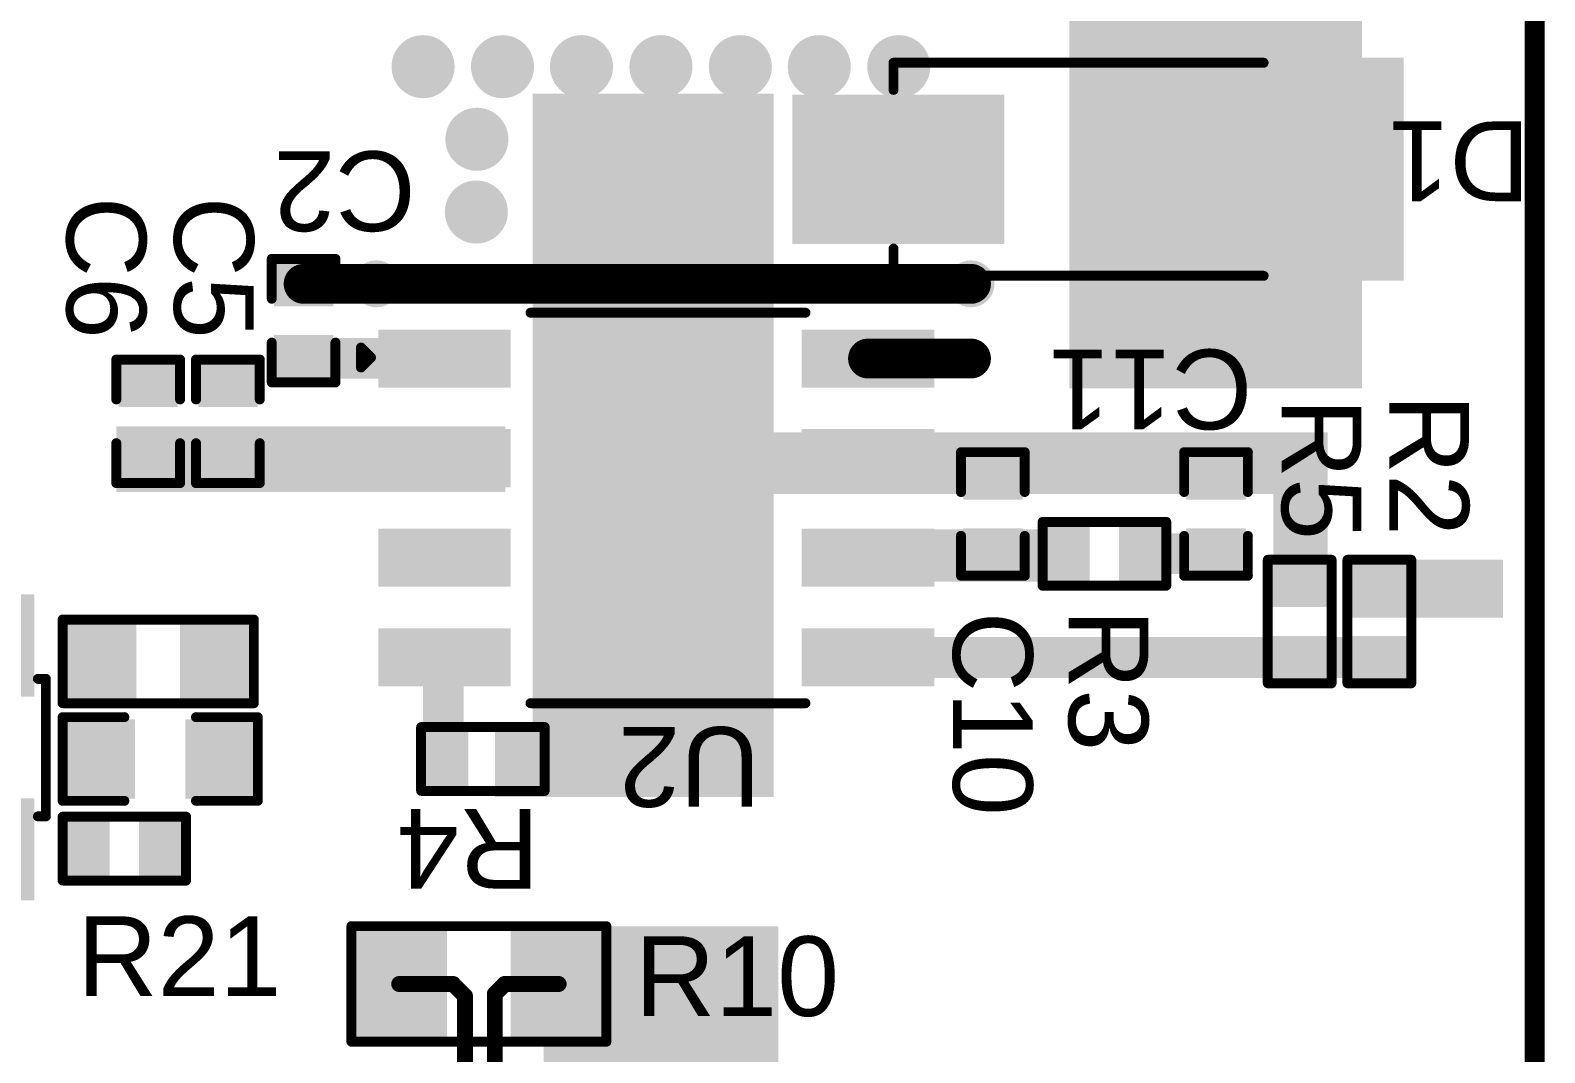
# Model space of a CAD drawing. Header units: inches. Extents: x 0 to 5376, y 0 to 5416.
# Drawn here: x 10.66 to 29.97, y 111.85 to 124.89 of the extents above; entities that cross this region are included whole.
import ezdxf

# ---------------------------------------------------------------- set-up
doc = ezdxf.new("R2010")
doc.units = ezdxf.units.IN
for name, color, linetype in [('Board Outline', 216, 'Continuous'), ('Bottom Layer', 5, 'Continuous'), ('Bottom Solder', 6, 'Continuous'), ('Layer 1', 16, 'Continuous'), ('Layer 2', 76, 'Continuous'), ('Top Layer', 1, 'Continuous'), ('Top Overlay', 2, 'Continuous'), ('Top Paste', 8, 'Continuous'), ('Top Solder', 216, 'Continuous'), ('Via Holes', 16, 'Continuous')]:
    doc.layers.add(name, color=color, linetype=linetype)
doc.styles.add('Arial', font='', dxfattribs={"height": 0.2})
doc.styles.get('Arial').set_extended_font_data('Arial')

msp = doc.modelspace()

# ---------------------------------------------------------------- hatches: boundary and pattern name
at = {"layer": 'Bottom Layer'}
h = msp.add_hatch(color=5, dxfattribs=at)
edge = h.paths.add_edge_path()
edge.add_arc((15.671, 124.422), 0.3, 0, 360)
h = msp.add_hatch(color=5, dxfattribs=at)
edge = h.paths.add_edge_path()
edge.add_arc((16.684, 124.422), 0.3, 0, 360)
h = msp.add_hatch(color=5, dxfattribs=at)
edge = h.paths.add_edge_path()
edge.add_arc((17.691, 124.422), 0.3, 0, 360)
h = msp.add_hatch(color=5, dxfattribs=at)
edge = h.paths.add_edge_path()
edge.add_arc((18.704, 124.422), 0.3, 0, 360)
h = msp.add_hatch(color=5, dxfattribs=at)
edge = h.paths.add_edge_path()
edge.add_arc((19.716, 124.422), 0.3, 0, 360)
h = msp.add_hatch(color=5, dxfattribs=at)
edge = h.paths.add_edge_path()
edge.add_arc((20.723, 124.422), 0.3, 0, 360)
h = msp.add_hatch(color=5, dxfattribs=at)
edge = h.paths.add_edge_path()
edge.add_arc((21.736, 124.422), 0.3, 0, 360)
h = msp.add_hatch(color=5, dxfattribs=at)
edge = h.paths.add_edge_path()
edge.add_arc((16.357, 123.496), 0.3, 0, 360)
h = msp.add_hatch(color=5, dxfattribs=at)
edge = h.paths.add_edge_path()
edge.add_arc((16.35, 122.569), 0.3, 0, 360)
h = msp.add_hatch(color=5, dxfattribs=at)
edge = h.paths.add_edge_path()
edge.add_arc((15.075, 121.653), 0.3, 0, 360)
h = msp.add_hatch(color=5, dxfattribs=at)
edge = h.paths.add_edge_path()
edge.add_arc((22.657, 121.653), 0.3, 0, 360)
h = msp.add_hatch(color=5, dxfattribs=at)
edge = h.paths.add_edge_path()
edge.add_arc((17.653, 120.752), 0.3, 0, 360)
h = msp.add_hatch(color=5, dxfattribs=at)
edge = h.paths.add_edge_path()
edge.add_arc((19.533, 120.726), 0.3, 0, 360)
h = msp.add_hatch(color=5, dxfattribs=at)
edge = h.paths.add_edge_path()
edge.add_arc((17.653, 119.507), 0.3, 0, 360)
h = msp.add_hatch(color=5, dxfattribs=at)
edge = h.paths.add_edge_path()
edge.add_arc((19.533, 119.456), 0.3, 0, 360)
h = msp.add_hatch(color=5, dxfattribs=at)
edge = h.paths.add_edge_path()
edge.add_arc((23.774, 119.355), 0.3, 0, 360)
h = msp.add_hatch(color=5, dxfattribs=at)
edge = h.paths.add_edge_path()
edge.add_arc((24.638, 119.355), 0.3, 0, 360)
h = msp.add_hatch(color=5, dxfattribs=at)
edge = h.paths.add_edge_path()
edge.add_arc((17.653, 118.212), 0.3, 0, 360)
h = msp.add_hatch(color=5, dxfattribs=at)
edge = h.paths.add_edge_path()
edge.add_arc((19.533, 118.186), 0.3, 0, 360)
h = msp.add_hatch(color=5, dxfattribs=at)
edge = h.paths.add_edge_path()
edge.add_arc((17.653, 116.967), 0.3, 0, 360)
h = msp.add_hatch(color=5, dxfattribs=at)
edge = h.paths.add_edge_path()
edge.add_arc((19.533, 116.916), 0.3, 0, 360)
at = {"layer": 'Bottom Solder'}
h = msp.add_hatch(color=6, dxfattribs=at)
edge = h.paths.add_edge_path()
edge.add_arc((15.671, 124.422), 0.402, 0, 360)
h = msp.add_hatch(color=6, dxfattribs=at)
edge = h.paths.add_edge_path()
edge.add_arc((16.684, 124.422), 0.402, 0, 360)
h = msp.add_hatch(color=6, dxfattribs=at)
edge = h.paths.add_edge_path()
edge.add_arc((17.691, 124.422), 0.402, 0, 360)
h = msp.add_hatch(color=6, dxfattribs=at)
edge = h.paths.add_edge_path()
edge.add_arc((18.704, 124.422), 0.402, 0, 360)
h = msp.add_hatch(color=6, dxfattribs=at)
edge = h.paths.add_edge_path()
edge.add_arc((19.716, 124.422), 0.402, 0, 360)
h = msp.add_hatch(color=6, dxfattribs=at)
edge = h.paths.add_edge_path()
edge.add_arc((20.723, 124.422), 0.402, 0, 360)
h = msp.add_hatch(color=6, dxfattribs=at)
edge = h.paths.add_edge_path()
edge.add_arc((21.736, 124.422), 0.402, 0, 360)
h = msp.add_hatch(color=6, dxfattribs=at)
edge = h.paths.add_edge_path()
edge.add_arc((16.357, 123.496), 0.402, 0, 360)
h = msp.add_hatch(color=6, dxfattribs=at)
edge = h.paths.add_edge_path()
edge.add_arc((16.35, 122.569), 0.402, 0, 360)
h = msp.add_hatch(color=6, dxfattribs=at)
edge = h.paths.add_edge_path()
edge.add_arc((17.653, 120.752), 0.402, 0, 360)
h = msp.add_hatch(color=6, dxfattribs=at)
edge = h.paths.add_edge_path()
edge.add_arc((19.533, 120.726), 0.402, 0, 360)
h = msp.add_hatch(color=6, dxfattribs=at)
edge = h.paths.add_edge_path()
edge.add_arc((17.653, 119.507), 0.402, 0, 360)
h = msp.add_hatch(color=6, dxfattribs=at)
edge = h.paths.add_edge_path()
edge.add_arc((19.533, 119.456), 0.402, 0, 360)
h = msp.add_hatch(color=6, dxfattribs=at)
edge = h.paths.add_edge_path()
edge.add_arc((17.653, 118.212), 0.402, 0, 360)
h = msp.add_hatch(color=6, dxfattribs=at)
edge = h.paths.add_edge_path()
edge.add_arc((19.533, 118.186), 0.402, 0, 360)
h = msp.add_hatch(color=6, dxfattribs=at)
edge = h.paths.add_edge_path()
edge.add_arc((17.653, 116.967), 0.402, 0, 360)
h = msp.add_hatch(color=6, dxfattribs=at)
edge = h.paths.add_edge_path()
edge.add_arc((19.533, 116.916), 0.402, 0, 360)
at = {"layer": 'Layer 1'}
h = msp.add_hatch(color=16, dxfattribs=at)
edge = h.paths.add_edge_path()
edge.add_arc((15.671, 124.422), 0.3, 0, 360)
h = msp.add_hatch(color=16, dxfattribs=at)
edge = h.paths.add_edge_path()
edge.add_arc((16.684, 124.422), 0.3, 0, 360)
h = msp.add_hatch(color=16, dxfattribs=at)
edge = h.paths.add_edge_path()
edge.add_arc((17.691, 124.422), 0.3, 0, 360)
h = msp.add_hatch(color=16, dxfattribs=at)
edge = h.paths.add_edge_path()
edge.add_arc((18.704, 124.422), 0.3, 0, 360)
h = msp.add_hatch(color=16, dxfattribs=at)
edge = h.paths.add_edge_path()
edge.add_arc((19.716, 124.422), 0.3, 0, 360)
h = msp.add_hatch(color=16, dxfattribs=at)
edge = h.paths.add_edge_path()
edge.add_arc((20.723, 124.422), 0.3, 0, 360)
h = msp.add_hatch(color=16, dxfattribs=at)
edge = h.paths.add_edge_path()
edge.add_arc((21.736, 124.422), 0.3, 0, 360)
h = msp.add_hatch(color=16, dxfattribs=at)
edge = h.paths.add_edge_path()
edge.add_arc((16.357, 123.496), 0.3, 0, 360)
h = msp.add_hatch(color=16, dxfattribs=at)
edge = h.paths.add_edge_path()
edge.add_arc((16.35, 122.569), 0.3, 0, 360)
h = msp.add_hatch(color=16, dxfattribs=at)
edge = h.paths.add_edge_path()
edge.add_arc((15.075, 121.653), 0.3, 0, 360)
h = msp.add_hatch(color=16, dxfattribs=at)
edge = h.paths.add_edge_path()
edge.add_arc((22.657, 121.653), 0.3, 0, 360)
h = msp.add_hatch(color=16, dxfattribs=at)
edge = h.paths.add_edge_path()
edge.add_arc((17.653, 120.752), 0.3, 0, 360)
h = msp.add_hatch(color=16, dxfattribs=at)
edge = h.paths.add_edge_path()
edge.add_arc((19.533, 120.726), 0.3, 0, 360)
h = msp.add_hatch(color=16, dxfattribs=at)
edge = h.paths.add_edge_path()
edge.add_arc((17.653, 119.507), 0.3, 0, 360)
h = msp.add_hatch(color=16, dxfattribs=at)
edge = h.paths.add_edge_path()
edge.add_arc((19.533, 119.456), 0.3, 0, 360)
h = msp.add_hatch(color=16, dxfattribs=at)
edge = h.paths.add_edge_path()
edge.add_arc((23.774, 119.355), 0.3, 0, 360)
h = msp.add_hatch(color=16, dxfattribs=at)
edge = h.paths.add_edge_path()
edge.add_arc((24.638, 119.355), 0.3, 0, 360)
h = msp.add_hatch(color=16, dxfattribs=at)
edge = h.paths.add_edge_path()
edge.add_arc((17.653, 118.212), 0.3, 0, 360)
h = msp.add_hatch(color=16, dxfattribs=at)
edge = h.paths.add_edge_path()
edge.add_arc((19.533, 118.186), 0.3, 0, 360)
h = msp.add_hatch(color=16, dxfattribs=at)
edge = h.paths.add_edge_path()
edge.add_arc((17.653, 116.967), 0.3, 0, 360)
h = msp.add_hatch(color=16, dxfattribs=at)
edge = h.paths.add_edge_path()
edge.add_arc((19.533, 116.916), 0.3, 0, 360)
at = {"layer": 'Layer 2'}
h = msp.add_hatch(color=76, dxfattribs=at)
edge = h.paths.add_edge_path()
edge.add_arc((15.671, 124.422), 0.3, 0, 360)
h = msp.add_hatch(color=76, dxfattribs=at)
edge = h.paths.add_edge_path()
edge.add_arc((16.684, 124.422), 0.3, 0, 360)
h = msp.add_hatch(color=76, dxfattribs=at)
edge = h.paths.add_edge_path()
edge.add_arc((17.691, 124.422), 0.3, 0, 360)
h = msp.add_hatch(color=76, dxfattribs=at)
edge = h.paths.add_edge_path()
edge.add_arc((18.704, 124.422), 0.3, 0, 360)
h = msp.add_hatch(color=76, dxfattribs=at)
edge = h.paths.add_edge_path()
edge.add_arc((19.716, 124.422), 0.3, 0, 360)
h = msp.add_hatch(color=76, dxfattribs=at)
edge = h.paths.add_edge_path()
edge.add_arc((20.723, 124.422), 0.3, 0, 360)
h = msp.add_hatch(color=76, dxfattribs=at)
edge = h.paths.add_edge_path()
edge.add_arc((21.736, 124.422), 0.3, 0, 360)
h = msp.add_hatch(color=76, dxfattribs=at)
edge = h.paths.add_edge_path()
edge.add_arc((16.357, 123.496), 0.3, 0, 360)
h = msp.add_hatch(color=76, dxfattribs=at)
edge = h.paths.add_edge_path()
edge.add_arc((16.35, 122.569), 0.3, 0, 360)
h = msp.add_hatch(color=76, dxfattribs=at)
edge = h.paths.add_edge_path()
edge.add_arc((15.075, 121.653), 0.3, 0, 360)
h = msp.add_hatch(color=76, dxfattribs=at)
edge = h.paths.add_edge_path()
edge.add_arc((22.657, 121.653), 0.3, 0, 360)
h = msp.add_hatch(color=76, dxfattribs=at)
edge = h.paths.add_edge_path()
edge.add_arc((17.653, 120.752), 0.3, 0, 360)
h = msp.add_hatch(color=76, dxfattribs=at)
edge = h.paths.add_edge_path()
edge.add_arc((19.533, 120.726), 0.3, 0, 360)
h = msp.add_hatch(color=76, dxfattribs=at)
edge = h.paths.add_edge_path()
edge.add_arc((17.653, 119.507), 0.3, 0, 360)
h = msp.add_hatch(color=76, dxfattribs=at)
edge = h.paths.add_edge_path()
edge.add_arc((19.533, 119.456), 0.3, 0, 360)
h = msp.add_hatch(color=76, dxfattribs=at)
edge = h.paths.add_edge_path()
edge.add_arc((23.774, 119.355), 0.3, 0, 360)
h = msp.add_hatch(color=76, dxfattribs=at)
edge = h.paths.add_edge_path()
edge.add_arc((24.638, 119.355), 0.3, 0, 360)
h = msp.add_hatch(color=76, dxfattribs=at)
edge = h.paths.add_edge_path()
edge.add_arc((17.653, 118.212), 0.3, 0, 360)
h = msp.add_hatch(color=76, dxfattribs=at)
edge = h.paths.add_edge_path()
edge.add_arc((19.533, 118.186), 0.3, 0, 360)
h = msp.add_hatch(color=76, dxfattribs=at)
edge = h.paths.add_edge_path()
edge.add_arc((17.653, 116.967), 0.3, 0, 360)
h = msp.add_hatch(color=76, dxfattribs=at)
edge = h.paths.add_edge_path()
edge.add_arc((19.533, 116.916), 0.3, 0, 360)
at = {"layer": 'Top Layer'}
for points in [[(26.704, 120.32), (26.704, 126.797), (23.911, 126.797), (23.911, 120.32)], [(27.643, 120.32), (27.643, 126.781), (24.257, 126.781), (24.257, 120.32)], [(17.069, 115.113), (20.142, 115.113), (20.142, 124.079), (17.069, 124.079)], [(22.98, 122.264), (20.48, 122.264), (20.48, 123.964), (22.98, 123.964)], [(26.98, 122.264), (24.48, 122.264), (24.48, 123.964), (26.98, 123.964)], [(13.83, 121.882), (14.465, 121.882), (14.465, 121.425), (13.83, 121.425)], [(16.713, 120.443), (16.713, 120.962), (13.741, 120.962), (13.741, 120.443)], [(13.83, 120.942), (14.465, 120.942), (14.465, 120.485), (13.83, 120.485)], [(15.169, 121.001), (16.719, 121.001), (16.719, 120.401), (15.169, 120.401)], [(20.569, 121.001), (22.119, 121.001), (22.119, 120.401), (20.569, 120.401)], [(11.849, 120.599), (12.484, 120.599), (12.484, 120.142), (11.849, 120.142)], [(12.865, 120.599), (13.5, 120.599), (13.5, 120.142), (12.865, 120.142)], [(17.5, 119.939), (19.787, 119.939), (19.787, 117.652), (17.5, 117.652)], [(16.721, 118.999), (16.721, 119.837), (11.76, 119.837), (11.76, 118.999)], [(15.169, 119.731), (16.719, 119.731), (16.719, 119.131), (15.169, 119.131)], [(27.127, 118.974), (27.127, 119.761), (18.974, 119.761), (18.974, 118.974)], [(20.569, 119.731), (22.119, 119.731), (22.119, 119.131), (20.569, 119.131)], [(27.203, 119.761), (26.511, 119.761), (26.511, 117.577), (27.203, 117.577)], [(11.849, 119.659), (12.484, 119.659), (12.484, 119.202), (11.849, 119.202)], [(12.865, 119.659), (13.5, 119.659), (13.5, 119.202), (12.865, 119.202)], [(22.619, 119.418), (23.254, 119.418), (23.254, 118.961), (22.619, 118.961)], [(25.463, 119.418), (26.099, 119.418), (26.099, 118.961), (25.463, 118.961)], [(15.169, 118.461), (16.719, 118.461), (16.719, 117.861), (15.169, 117.861)], [(20.569, 118.461), (22.119, 118.461), (22.119, 117.861), (20.569, 117.861)], [(24.13, 117.856), (24.13, 118.523), (20.574, 118.523), (20.574, 117.856)], [(22.619, 118.478), (23.254, 118.478), (23.254, 118.021), (22.619, 118.021)], [(23.66, 117.894), (23.66, 118.529), (24.117, 118.529), (24.117, 117.894)], [(24.6, 117.894), (24.6, 118.529), (25.057, 118.529), (25.057, 117.894)], [(26.145, 117.954), (26.145, 118.472), (24.613, 118.472), (24.613, 117.954)], [(25.463, 118.478), (26.099, 118.478), (26.099, 118.021), (25.463, 118.021)], [(26.53, 118.046), (27.165, 118.046), (27.165, 117.589), (26.53, 117.589)], [(27.43, 118.135), (27.43, 117.399), (29.439, 117.399), (29.439, 118.135)], [(28.181, 117.589), (27.546, 117.589), (27.546, 118.046), (28.181, 118.046)], [(11.151, 116.395), (11.151, 117.284), (11.913, 117.284), (11.913, 116.395)], [(12.675, 116.395), (12.675, 117.284), (13.437, 117.284), (13.437, 116.395)], [(15.169, 117.191), (16.719, 117.191), (16.719, 116.591), (15.169, 116.591)], [(15.672, 115.24), (16.19, 115.24), (16.19, 117.129), (15.672, 117.129)], [(20.569, 117.191), (22.119, 117.191), (22.119, 116.591), (20.569, 116.591)], [(20.591, 117.149), (20.591, 116.63), (28.194, 116.63), (28.194, 117.149)], [(26.53, 117.107), (27.165, 117.107), (27.165, 116.65), (26.53, 116.65)], [(28.181, 116.65), (27.546, 116.65), (27.546, 117.107), (28.181, 117.107)], [(11.938, 116.04), (11.938, 115.151), (11.176, 115.151), (11.176, 116.04)], [(13.462, 116.04), (13.462, 115.151), (12.7, 115.151), (12.7, 116.04)], [(16.192, 115.913), (16.192, 115.278), (15.735, 115.278), (15.735, 115.913)], [(16.586, 115.113), (17.602, 115.113), (17.602, 116.002), (16.586, 116.002)], [(17.132, 115.913), (17.132, 115.278), (16.675, 115.278), (16.675, 115.913)], [(11.163, 114.135), (11.163, 114.77), (11.62, 114.77), (11.62, 114.135)], [(12.103, 114.135), (12.103, 114.77), (12.56, 114.77), (12.56, 114.135)], [(14.859, 113.362), (15.875, 113.362), (15.875, 112.092), (14.859, 112.092)], [(16.873, 113.464), (16.873, 112.065), (17.399, 112.065), (17.399, 113.464)], [(16.891, 113.362), (17.907, 113.362), (17.907, 112.092), (16.891, 112.092)], [(17.207, 113.464), (17.207, 110.848), (20.201, 110.848), (20.201, 113.464)]]:
    msp.add_hatch(color=1, dxfattribs=at).paths.add_polyline_path(points)
h = msp.add_hatch(color=1, dxfattribs=at)
edge = h.paths.add_edge_path()
edge.add_arc((15.671, 124.422), 0.3, 0, 360)
h = msp.add_hatch(color=1, dxfattribs=at)
edge = h.paths.add_edge_path()
edge.add_arc((16.684, 124.422), 0.3, 0, 360)
h = msp.add_hatch(color=1, dxfattribs=at)
edge = h.paths.add_edge_path()
edge.add_arc((17.691, 124.422), 0.3, 0, 360)
h = msp.add_hatch(color=1, dxfattribs=at)
edge = h.paths.add_edge_path()
edge.add_arc((18.704, 124.422), 0.3, 0, 360)
h = msp.add_hatch(color=1, dxfattribs=at)
edge = h.paths.add_edge_path()
edge.add_arc((19.716, 124.422), 0.3, 0, 360)
h = msp.add_hatch(color=1, dxfattribs=at)
edge = h.paths.add_edge_path()
edge.add_arc((20.723, 124.422), 0.3, 0, 360)
h = msp.add_hatch(color=1, dxfattribs=at)
edge = h.paths.add_edge_path()
edge.add_arc((21.736, 124.422), 0.3, 0, 360)
h = msp.add_hatch(color=1, dxfattribs=at)
edge = h.paths.add_edge_path()
edge.add_arc((16.357, 123.496), 0.3, 0, 360)
h = msp.add_hatch(color=1, dxfattribs=at)
edge = h.paths.add_edge_path()
edge.add_arc((16.35, 122.569), 0.3, 0, 360)
h = msp.add_hatch(color=1, dxfattribs=at)
edge = h.paths.add_edge_path()
edge.add_arc((15.075, 121.653), 0.3, 0, 360)
h = msp.add_hatch(color=1, dxfattribs=at)
edge = h.paths.add_edge_path()
edge.add_arc((22.657, 121.653), 0.3, 0, 360)
h = msp.add_hatch(color=1, dxfattribs=at)
edge = h.paths.add_edge_path()
edge.add_arc((17.653, 120.752), 0.3, 0, 360)
h = msp.add_hatch(color=1, dxfattribs=at)
edge = h.paths.add_edge_path()
edge.add_arc((19.533, 120.726), 0.3, 0, 360)
h = msp.add_hatch(color=1, dxfattribs=at)
edge = h.paths.add_edge_path()
edge.add_arc((17.653, 119.507), 0.3, 0, 360)
h = msp.add_hatch(color=1, dxfattribs=at)
edge = h.paths.add_edge_path()
edge.add_arc((19.533, 119.456), 0.3, 0, 360)
h = msp.add_hatch(color=1, dxfattribs=at)
edge = h.paths.add_edge_path()
edge.add_arc((23.774, 119.355), 0.3, 0, 360)
h = msp.add_hatch(color=1, dxfattribs=at)
edge = h.paths.add_edge_path()
edge.add_arc((24.638, 119.355), 0.3, 0, 360)
h = msp.add_hatch(color=1, dxfattribs=at)
edge = h.paths.add_edge_path()
edge.add_arc((17.653, 118.212), 0.3, 0, 360)
h = msp.add_hatch(color=1, dxfattribs=at)
edge = h.paths.add_edge_path()
edge.add_arc((19.533, 118.186), 0.3, 0, 360)
h = msp.add_hatch(color=1, dxfattribs=at)
edge = h.paths.add_edge_path()
edge.add_arc((17.653, 116.967), 0.3, 0, 360)
h = msp.add_hatch(color=1, dxfattribs=at)
edge = h.paths.add_edge_path()
edge.add_arc((19.533, 116.916), 0.3, 0, 360)
at = {"layer": 'Top Overlay'}
for points in [[(27.03, 124.536), (26.326, 124.536), (26.326, 124.038), (27.03, 124.038)], [(28.175, 124.535), (27.008, 124.535), (27.008, 121.692), (28.175, 121.692)], [(27.03, 122.19), (26.326, 122.19), (26.326, 121.692), (27.03, 121.692)]]:
    msp.add_hatch(color=2, dxfattribs=at).paths.add_polyline_path(points)
at = {"layer": 'Top Paste'}
for points in [[(22.98, 122.264), (20.48, 122.264), (20.48, 123.964), (22.98, 123.964)], [(26.98, 122.264), (24.48, 122.264), (24.48, 123.964), (26.98, 123.964)], [(13.83, 121.882), (14.465, 121.882), (14.465, 121.425), (13.83, 121.425)], [(13.83, 120.942), (14.465, 120.942), (14.465, 120.485), (13.83, 120.485)], [(15.169, 121.001), (16.719, 121.001), (16.719, 120.401), (15.169, 120.401)], [(20.569, 121.001), (22.119, 121.001), (22.119, 120.401), (20.569, 120.401)], [(11.849, 120.599), (12.484, 120.599), (12.484, 120.142), (11.849, 120.142)], [(12.865, 120.599), (13.5, 120.599), (13.5, 120.142), (12.865, 120.142)], [(17.5, 119.939), (19.787, 119.939), (19.787, 117.652), (17.5, 117.652)], [(15.169, 119.731), (16.719, 119.731), (16.719, 119.131), (15.169, 119.131)], [(20.569, 119.731), (22.119, 119.731), (22.119, 119.131), (20.569, 119.131)], [(11.849, 119.659), (12.484, 119.659), (12.484, 119.202), (11.849, 119.202)], [(12.865, 119.659), (13.5, 119.659), (13.5, 119.202), (12.865, 119.202)], [(22.619, 119.418), (23.254, 119.418), (23.254, 118.961), (22.619, 118.961)], [(25.463, 119.418), (26.099, 119.418), (26.099, 118.961), (25.463, 118.961)], [(15.169, 118.461), (16.719, 118.461), (16.719, 117.861), (15.169, 117.861)], [(20.569, 118.461), (22.119, 118.461), (22.119, 117.861), (20.569, 117.861)], [(22.619, 118.478), (23.254, 118.478), (23.254, 118.021), (22.619, 118.021)], [(23.66, 117.894), (23.66, 118.529), (24.117, 118.529), (24.117, 117.894)], [(24.6, 117.894), (24.6, 118.529), (25.057, 118.529), (25.057, 117.894)], [(25.463, 118.478), (26.099, 118.478), (26.099, 118.021), (25.463, 118.021)], [(26.53, 118.046), (27.165, 118.046), (27.165, 117.589), (26.53, 117.589)], [(28.181, 117.589), (27.546, 117.589), (27.546, 118.046), (28.181, 118.046)], [(11.151, 116.395), (11.151, 117.284), (11.913, 117.284), (11.913, 116.395)], [(12.675, 116.395), (12.675, 117.284), (13.437, 117.284), (13.437, 116.395)], [(15.169, 117.191), (16.719, 117.191), (16.719, 116.591), (15.169, 116.591)], [(20.569, 117.191), (22.119, 117.191), (22.119, 116.591), (20.569, 116.591)], [(26.53, 117.107), (27.165, 117.107), (27.165, 116.65), (26.53, 116.65)], [(28.181, 116.65), (27.546, 116.65), (27.546, 117.107), (28.181, 117.107)], [(11.938, 116.04), (11.938, 115.151), (11.176, 115.151), (11.176, 116.04)], [(13.462, 116.04), (13.462, 115.151), (12.7, 115.151), (12.7, 116.04)], [(16.192, 115.913), (16.192, 115.278), (15.735, 115.278), (15.735, 115.913)], [(17.132, 115.913), (17.132, 115.278), (16.675, 115.278), (16.675, 115.913)], [(11.163, 114.135), (11.163, 114.77), (11.62, 114.77), (11.62, 114.135)], [(12.103, 114.135), (12.103, 114.77), (12.56, 114.77), (12.56, 114.135)], [(14.859, 113.362), (15.875, 113.362), (15.875, 112.092), (14.859, 112.092)], [(16.891, 113.362), (17.907, 113.362), (17.907, 112.092), (16.891, 112.092)]]:
    msp.add_hatch(color=8, dxfattribs=at).paths.add_polyline_path(points)
at = {"layer": 'Top Solder'}
h = msp.add_hatch(color=216, dxfattribs=at)
edge = h.paths.add_edge_path()
edge.add_arc((15.671, 124.422), 0.402, 0, 360)
h = msp.add_hatch(color=216, dxfattribs=at)
edge = h.paths.add_edge_path()
edge.add_arc((16.684, 124.422), 0.402, 0, 360)
h = msp.add_hatch(color=216, dxfattribs=at)
edge = h.paths.add_edge_path()
edge.add_arc((17.691, 124.422), 0.402, 0, 360)
h = msp.add_hatch(color=216, dxfattribs=at)
edge = h.paths.add_edge_path()
edge.add_arc((18.704, 124.422), 0.402, 0, 360)
h = msp.add_hatch(color=216, dxfattribs=at)
edge = h.paths.add_edge_path()
edge.add_arc((19.716, 124.422), 0.402, 0, 360)
h = msp.add_hatch(color=216, dxfattribs=at)
edge = h.paths.add_edge_path()
edge.add_arc((20.723, 124.422), 0.402, 0, 360)
h = msp.add_hatch(color=216, dxfattribs=at)
edge = h.paths.add_edge_path()
edge.add_arc((21.736, 124.422), 0.402, 0, 360)
for points in [[(23.082, 122.162), (20.379, 122.162), (20.379, 124.065), (23.082, 124.065)], [(27.082, 122.162), (24.379, 122.162), (24.379, 124.065), (27.082, 124.065)], [(13.77, 121.942), (14.525, 121.942), (14.525, 121.365), (13.77, 121.365)], [(15.099, 121.071), (16.789, 121.071), (16.789, 120.331), (15.099, 120.331)], [(20.499, 121.071), (22.189, 121.071), (22.189, 120.331), (20.499, 120.331)], [(13.77, 121.002), (14.525, 121.002), (14.525, 120.425), (13.77, 120.425)], [(11.789, 120.659), (12.544, 120.659), (12.544, 120.082), (11.789, 120.082)], [(12.805, 120.659), (13.56, 120.659), (13.56, 120.082), (12.805, 120.082)], [(17.43, 120.009), (19.857, 120.009), (19.857, 117.582), (17.43, 117.582)], [(11.789, 119.719), (12.544, 119.719), (12.544, 119.142), (11.789, 119.142)], [(12.805, 119.719), (13.56, 119.719), (13.56, 119.142), (12.805, 119.142)], [(15.099, 119.801), (16.789, 119.801), (16.789, 119.061), (15.099, 119.061)], [(20.499, 119.801), (22.189, 119.801), (22.189, 119.061), (20.499, 119.061)], [(22.559, 119.478), (23.314, 119.478), (23.314, 118.901), (22.559, 118.901)], [(25.404, 119.478), (26.158, 119.478), (26.158, 118.901), (25.404, 118.901)], [(23.605, 117.839), (23.605, 118.584), (24.172, 118.584), (24.172, 117.839)], [(24.545, 117.839), (24.545, 118.584), (25.112, 118.584), (25.112, 117.839)], [(15.099, 118.531), (16.789, 118.531), (16.789, 117.791), (15.099, 117.791)], [(20.499, 118.531), (22.189, 118.531), (22.189, 117.791), (20.499, 117.791)], [(22.559, 118.538), (23.314, 118.538), (23.314, 117.961), (22.559, 117.961)], [(25.404, 118.538), (26.158, 118.538), (26.158, 117.961), (25.404, 117.961)], [(26.475, 118.102), (27.22, 118.102), (27.22, 117.534), (26.475, 117.534)], [(28.236, 117.534), (27.491, 117.534), (27.491, 118.102), (28.236, 118.102)], [(9.911, 116.392), (9.911, 117.695), (10.714, 117.695), (10.714, 116.392)], [(11.049, 116.294), (11.049, 117.386), (12.014, 117.386), (12.014, 116.294)], [(12.573, 116.294), (12.573, 117.386), (13.538, 117.386), (13.538, 116.294)], [(15.099, 117.261), (16.789, 117.261), (16.789, 116.521), (15.099, 116.521)], [(20.499, 117.261), (22.189, 117.261), (22.189, 116.521), (20.499, 116.521)], [(26.475, 117.162), (27.22, 117.162), (27.22, 116.594), (26.475, 116.594)], [(28.236, 116.594), (27.491, 116.594), (27.491, 117.162), (28.236, 117.162)], [(11.998, 116.1), (11.998, 115.091), (11.116, 115.091), (11.116, 116.1)], [(13.522, 116.1), (13.522, 115.091), (12.64, 115.091), (12.64, 116.1)], [(16.248, 115.968), (16.248, 115.223), (15.68, 115.223), (15.68, 115.968)], [(17.187, 115.968), (17.187, 115.223), (16.62, 115.223), (16.62, 115.968)], [(9.911, 113.792), (9.911, 115.095), (10.714, 115.095), (10.714, 113.792)], [(11.108, 114.08), (11.108, 114.825), (11.676, 114.825), (11.676, 114.08)], [(12.048, 114.08), (12.048, 114.825), (12.615, 114.825), (12.615, 114.08)], [(14.757, 113.464), (15.977, 113.464), (15.977, 111.991), (14.757, 111.991)], [(16.789, 113.464), (18.009, 113.464), (18.009, 111.991), (16.789, 111.991)]]:
    msp.add_hatch(color=216, dxfattribs=at).paths.add_polyline_path(points)
h = msp.add_hatch(color=216, dxfattribs=at)
edge = h.paths.add_edge_path()
edge.add_arc((16.357, 123.496), 0.402, 0, 360)
h = msp.add_hatch(color=216, dxfattribs=at)
edge = h.paths.add_edge_path()
edge.add_arc((16.35, 122.569), 0.402, 0, 360)
h = msp.add_hatch(color=216, dxfattribs=at)
edge = h.paths.add_edge_path()
edge.add_arc((17.653, 120.752), 0.402, 0, 360)
h = msp.add_hatch(color=216, dxfattribs=at)
edge = h.paths.add_edge_path()
edge.add_arc((19.533, 120.726), 0.402, 0, 360)
h = msp.add_hatch(color=216, dxfattribs=at)
edge = h.paths.add_edge_path()
edge.add_arc((17.653, 119.507), 0.402, 0, 360)
h = msp.add_hatch(color=216, dxfattribs=at)
edge = h.paths.add_edge_path()
edge.add_arc((19.533, 119.456), 0.402, 0, 360)
h = msp.add_hatch(color=216, dxfattribs=at)
edge = h.paths.add_edge_path()
edge.add_arc((17.653, 118.212), 0.402, 0, 360)
h = msp.add_hatch(color=216, dxfattribs=at)
edge = h.paths.add_edge_path()
edge.add_arc((19.533, 118.186), 0.402, 0, 360)
h = msp.add_hatch(color=216, dxfattribs=at)
edge = h.paths.add_edge_path()
edge.add_arc((17.653, 116.967), 0.402, 0, 360)
h = msp.add_hatch(color=216, dxfattribs=at)
edge = h.paths.add_edge_path()
edge.add_arc((19.533, 116.916), 0.402, 0, 360)
at = {"layer": 'Via Holes'}
h = msp.add_hatch(color=7, dxfattribs=at)
edge = h.paths.add_edge_path()
edge.add_arc((15.671, 124.422), 0.15, 0, 360)
h = msp.add_hatch(color=7, dxfattribs=at)
edge = h.paths.add_edge_path()
edge.add_arc((16.684, 124.422), 0.15, 0, 360)
h = msp.add_hatch(color=7, dxfattribs=at)
edge = h.paths.add_edge_path()
edge.add_arc((17.691, 124.422), 0.15, 0, 360)
h = msp.add_hatch(color=7, dxfattribs=at)
edge = h.paths.add_edge_path()
edge.add_arc((18.704, 124.422), 0.15, 0, 360)
h = msp.add_hatch(color=7, dxfattribs=at)
edge = h.paths.add_edge_path()
edge.add_arc((19.716, 124.422), 0.15, 0, 360)
h = msp.add_hatch(color=7, dxfattribs=at)
edge = h.paths.add_edge_path()
edge.add_arc((20.723, 124.422), 0.15, 0, 360)
h = msp.add_hatch(color=7, dxfattribs=at)
edge = h.paths.add_edge_path()
edge.add_arc((21.736, 124.422), 0.15, 0, 360)
h = msp.add_hatch(color=7, dxfattribs=at)
edge = h.paths.add_edge_path()
edge.add_arc((16.357, 123.496), 0.15, 0, 360)
h = msp.add_hatch(color=7, dxfattribs=at)
edge = h.paths.add_edge_path()
edge.add_arc((16.35, 122.569), 0.15, 0, 360)
h = msp.add_hatch(color=7, dxfattribs=at)
edge = h.paths.add_edge_path()
edge.add_arc((15.075, 121.653), 0.15, 0, 360)
h = msp.add_hatch(color=7, dxfattribs=at)
edge = h.paths.add_edge_path()
edge.add_arc((22.657, 121.653), 0.15, 0, 360)
h = msp.add_hatch(color=7, dxfattribs=at)
edge = h.paths.add_edge_path()
edge.add_arc((17.653, 120.752), 0.15, 0, 360)
h = msp.add_hatch(color=7, dxfattribs=at)
edge = h.paths.add_edge_path()
edge.add_arc((19.533, 120.726), 0.15, 0, 360)
h = msp.add_hatch(color=7, dxfattribs=at)
edge = h.paths.add_edge_path()
edge.add_arc((17.653, 119.507), 0.15, 0, 360)
h = msp.add_hatch(color=7, dxfattribs=at)
edge = h.paths.add_edge_path()
edge.add_arc((19.533, 119.456), 0.15, 0, 360)
h = msp.add_hatch(color=7, dxfattribs=at)
edge = h.paths.add_edge_path()
edge.add_arc((23.774, 119.355), 0.15, 0, 360)
h = msp.add_hatch(color=7, dxfattribs=at)
edge = h.paths.add_edge_path()
edge.add_arc((24.638, 119.355), 0.15, 0, 360)
h = msp.add_hatch(color=7, dxfattribs=at)
edge = h.paths.add_edge_path()
edge.add_arc((17.653, 118.212), 0.15, 0, 360)
h = msp.add_hatch(color=7, dxfattribs=at)
edge = h.paths.add_edge_path()
edge.add_arc((19.533, 118.186), 0.15, 0, 360)
h = msp.add_hatch(color=7, dxfattribs=at)
edge = h.paths.add_edge_path()
edge.add_arc((17.653, 116.967), 0.15, 0, 360)
h = msp.add_hatch(color=7, dxfattribs=at)
edge = h.paths.add_edge_path()
edge.add_arc((19.533, 116.916), 0.15, 0, 360)

# ---------------------------------------------------------------- linework, layer by layer
at = {"layer": 'Board Outline', "const_width": 0.254}
msp.add_lwpolyline([(29.845, 0), (29.845, 159.131)], dxfattribs=at)
at = {"layer": 'Bottom Layer', "const_width": 0.508}
msp.add_lwpolyline([(15.075, 121.653), (22.657, 121.653)], dxfattribs=at)
at = {"layer": 'Bottom Layer', "const_width": 0.254}
for points in [[(14.948, 121.653, 1), (15.202, 121.653, 1)], [(22.53, 121.653, 1), (22.784, 121.653, 1)]]:
    msp.add_lwpolyline(points, format="xyb", close=True, dxfattribs=at)
at = {"layer": 'Top Layer'}
for points, const_width in [([(14.148, 121.653), (15.075, 121.653)], 0.508), ([(21.344, 120.701), (22.657, 120.701)], 0.508), ([(15.367, 112.727), (16.053, 112.727)], 0.203), ([(16.053, 112.727), (16.205, 112.575)], 0.203), ([(16.586, 112.6), (16.713, 112.727)], 0.203), ([(16.713, 112.727), (17.399, 112.727)], 0.203), ([(16.205, 111.279), (16.205, 112.575)], 0.203), ([(16.586, 111.282), (16.586, 112.6)], 0.203)]:
    msp.add_lwpolyline(points, dxfattribs=dict(at, const_width=const_width))
for points, const_width in [([(14.021, 121.653, 1), (14.275, 121.653, 1)], 0.254), ([(14.948, 121.653, 1), (15.202, 121.653, 1)], 0.254), ([(21.217, 120.701, 1), (21.471, 120.701, 1)], 0.254), ([(22.53, 120.701, 1), (22.784, 120.701, 1)], 0.254), ([(15.316, 112.727, 1), (15.418, 112.727, 1)], 0.102), ([(16.002, 112.727, 1), (16.104, 112.727, 1)], 0.102), ([(16.002, 112.727, 1), (16.104, 112.727, 1)], 0.102), ([(16.662, 112.727, 1), (16.764, 112.727, 1)], 0.102), ([(16.662, 112.727, 1), (16.764, 112.727, 1)], 0.102), ([(17.348, 112.727, 1), (17.45, 112.727, 1)], 0.102), ([(16.154, 112.575, 1), (16.256, 112.575, 1)], 0.102), ([(16.154, 112.575, 1), (16.256, 112.575, 1)], 0.102), ([(16.535, 112.6, 1), (16.637, 112.6, 1)], 0.102), ([(16.535, 112.6, 1), (16.637, 112.6, 1)], 0.102)]:
    msp.add_lwpolyline(points, format="xyb", close=True, dxfattribs=dict(at, const_width=const_width))
at = {"layer": 'Top Overlay'}
for points, const_width in [([(21.669, 124.472), (26.388, 124.472)], 0.127), ([(21.669, 124.126), (21.669, 124.472)], 0.127), ([(13.741, 121.971), (14.554, 121.971)], 0.127), ([(13.741, 121.463), (13.741, 121.971)], 0.127), ([(14.554, 121.463), (14.554, 121.971)], 0.127), ([(21.669, 121.756), (21.669, 122.102)], 0.127), ([(21.669, 121.756), (26.388, 121.756)], 0.127), ([(17.041, 121.285), (20.546, 121.285)], 0.127), ([(13.741, 120.396), (13.741, 120.904)], 0.127), ([(14.554, 120.396), (14.554, 120.904)], 0.127), ([(14.88, 120.587), (14.88, 120.841)], 0.127), ([(14.88, 120.841), (15.007, 120.714)], 0.127), ([(11.76, 120.18), (11.76, 120.688)], 0.127), ([(11.76, 120.688), (12.573, 120.688)], 0.127), ([(12.573, 120.18), (12.573, 120.688)], 0.127), ([(12.776, 120.688), (13.589, 120.688)], 0.127), ([(12.776, 120.18), (12.776, 120.688)], 0.127), ([(13.589, 120.18), (13.589, 120.688)], 0.127), ([(14.88, 120.587), (15.007, 120.714)], 0.127), ([(13.741, 120.396), (14.554, 120.396)], 0.127), ([(11.76, 119.113), (11.76, 119.621)], 0.127), ([(12.573, 119.113), (12.573, 119.621)], 0.127), ([(12.776, 119.113), (12.776, 119.621)], 0.127), ([(13.589, 119.113), (13.589, 119.621)], 0.127), ([(22.53, 119.507), (23.343, 119.507)], 0.127), ([(22.53, 118.999), (22.53, 119.507)], 0.127), ([(23.343, 118.999), (23.343, 119.507)], 0.127), ([(25.375, 119.507), (26.187, 119.507)], 0.127), ([(25.375, 118.999), (25.375, 119.507)], 0.127), ([(26.187, 118.999), (26.187, 119.507)], 0.127), ([(11.76, 119.113), (12.573, 119.113)], 0.127), ([(12.776, 119.113), (13.589, 119.113)], 0.127), ([(23.571, 118.618), (25.146, 118.618)], 0.127), ([(23.571, 117.805), (23.571, 118.618)], 0.127), ([(25.146, 117.805), (25.146, 118.618)], 0.127), ([(22.53, 117.932), (22.53, 118.44)], 0.127), ([(23.343, 117.932), (23.343, 118.44)], 0.127), ([(25.375, 117.932), (25.375, 118.44)], 0.127), ([(26.187, 117.932), (26.187, 118.44)], 0.127), ([(26.441, 118.135), (27.254, 118.135)], 0.127), ([(26.441, 116.561), (26.441, 118.135)], 0.127), ([(27.254, 116.561), (27.254, 118.135)], 0.127), ([(27.457, 116.561), (27.457, 118.135)], 0.127), ([(27.457, 118.135), (28.27, 118.135)], 0.127), ([(28.27, 116.561), (28.27, 118.135)], 0.127), ([(22.53, 117.932), (23.343, 117.932)], 0.127), ([(25.375, 117.932), (26.187, 117.932)], 0.127), ([(26.416, 116.535), (26.416, 118.161)], 0.00323), ([(28.296, 116.535), (28.296, 118.161)], 0.00323), ([(23.571, 117.805), (25.146, 117.805)], 0.127), ([(23.546, 117.78), (25.171, 117.78)], 0.00323), ([(11.074, 116.307), (11.074, 117.373)], 0.127), ([(11.074, 117.373), (13.513, 117.373)], 0.127), ([(13.513, 116.307), (13.513, 117.373)], 0.127), ([(10.761, 116.617), (10.861, 116.617)], 0.127), ([(10.861, 114.864), (10.861, 116.617)], 0.127), ([(26.441, 116.561), (27.254, 116.561)], 0.127), ([(27.457, 116.561), (28.27, 116.561)], 0.127), ([(11.074, 116.307), (13.513, 116.307)], 0.127), ([(17.041, 116.307), (20.546, 116.307)], 0.127), ([(11.074, 115.062), (11.074, 116.129)], 0.127), ([(11.074, 116.129), (11.862, 116.129)], 0.127), ([(12.776, 116.129), (13.564, 116.129)], 0.127), ([(13.564, 115.062), (13.564, 116.129)], 0.127), ([(15.646, 115.189), (15.646, 116.002)], 0.127), ([(15.646, 116.002), (17.221, 116.002)], 0.127), ([(17.221, 115.189), (17.221, 116.002)], 0.127), ([(15.621, 116.027), (17.247, 116.027)], 0.00323), ([(11.074, 115.062), (11.862, 115.062)], 0.127), ([(12.776, 115.062), (13.564, 115.062)], 0.127), ([(15.646, 115.189), (17.221, 115.189)], 0.127), ([(10.761, 114.864), (10.861, 114.864)], 0.127), ([(11.074, 114.046), (11.074, 114.859)], 0.127), ([(11.074, 114.859), (12.649, 114.859)], 0.127), ([(12.649, 114.046), (12.649, 114.859)], 0.127), ([(11.074, 114.046), (12.649, 114.046)], 0.127), ([(11.049, 114.021), (12.675, 114.021)], 0.00323), ([(14.757, 111.991), (14.757, 113.464)], 0.127), ([(14.757, 113.464), (18.009, 113.464)], 0.127), ([(18.009, 111.991), (18.009, 113.464)], 0.127), ([(14.757, 111.991), (18.009, 111.991)], 0.127)]:
    msp.add_lwpolyline(points, dxfattribs=dict(at, const_width=const_width))
for points, const_width in [([(21.637, 124.472, 1), (21.701, 124.472, 1)], 0.0635), ([(21.637, 124.472, 1), (21.701, 124.472, 1)], 0.0635), ([(26.357, 124.472, 1), (26.42, 124.472, 1)], 0.0635), ([(21.637, 124.126, 1), (21.701, 124.126, 1)], 0.0635), ([(13.71, 121.971, 1), (13.773, 121.971, 1)], 0.0635), ([(13.71, 121.971, 1), (13.773, 121.971, 1)], 0.0635), ([(14.522, 121.971, 1), (14.586, 121.971, 1)], 0.0635), ([(14.522, 121.971, 1), (14.586, 121.971, 1)], 0.0635), ([(21.637, 122.102, 1), (21.701, 122.102, 1)], 0.0635), ([(21.637, 121.756, 1), (21.701, 121.756, 1)], 0.0635), ([(21.637, 121.756, 1), (21.701, 121.756, 1)], 0.0635), ([(26.357, 121.756, 1), (26.42, 121.756, 1)], 0.0635), ([(13.71, 121.463, 1), (13.773, 121.463, 1)], 0.0635), ([(14.522, 121.463, 1), (14.586, 121.463, 1)], 0.0635), ([(17.009, 121.285, 1), (17.072, 121.285, 1)], 0.0635), ([(20.514, 121.285, 1), (20.578, 121.285, 1)], 0.0635), ([(13.71, 120.904, 1), (13.773, 120.904, 1)], 0.0635), ([(14.522, 120.904, 1), (14.586, 120.904, 1)], 0.0635), ([(14.848, 120.841, 1), (14.912, 120.841, 1)], 0.0635), ([(14.848, 120.841, 1), (14.912, 120.841, 1)], 0.0635), ([(11.728, 120.688, 1), (11.792, 120.688, 1)], 0.0635), ([(11.728, 120.688, 1), (11.792, 120.688, 1)], 0.0635), ([(12.541, 120.688, 1), (12.605, 120.688, 1)], 0.0635), ([(12.541, 120.688, 1), (12.605, 120.688, 1)], 0.0635), ([(12.744, 120.688, 1), (12.808, 120.688, 1)], 0.0635), ([(12.744, 120.688, 1), (12.808, 120.688, 1)], 0.0635), ([(13.557, 120.688, 1), (13.621, 120.688, 1)], 0.0635), ([(13.557, 120.688, 1), (13.621, 120.688, 1)], 0.0635), ([(14.975, 120.714, 1), (15.039, 120.714, 1)], 0.0635), ([(14.975, 120.714, 1), (15.039, 120.714, 1)], 0.0635), ([(14.848, 120.587, 1), (14.912, 120.587, 1)], 0.0635), ([(14.848, 120.587, 1), (14.912, 120.587, 1)], 0.0635), ([(13.71, 120.396, 1), (13.773, 120.396, 1)], 0.0635), ([(13.71, 120.396, 1), (13.773, 120.396, 1)], 0.0635), ([(14.522, 120.396, 1), (14.586, 120.396, 1)], 0.0635), ([(14.522, 120.396, 1), (14.586, 120.396, 1)], 0.0635), ([(11.728, 120.18, 1), (11.792, 120.18, 1)], 0.0635), ([(12.541, 120.18, 1), (12.605, 120.18, 1)], 0.0635), ([(12.744, 120.18, 1), (12.808, 120.18, 1)], 0.0635), ([(13.557, 120.18, 1), (13.621, 120.18, 1)], 0.0635), ([(11.728, 119.621, 1), (11.792, 119.621, 1)], 0.0635), ([(12.541, 119.621, 1), (12.605, 119.621, 1)], 0.0635), ([(12.744, 119.621, 1), (12.808, 119.621, 1)], 0.0635), ([(13.557, 119.621, 1), (13.621, 119.621, 1)], 0.0635), ([(22.498, 119.507, 1), (22.562, 119.507, 1)], 0.0635), ([(22.498, 119.507, 1), (22.562, 119.507, 1)], 0.0635), ([(23.311, 119.507, 1), (23.374, 119.507, 1)], 0.0635), ([(23.311, 119.507, 1), (23.374, 119.507, 1)], 0.0635), ([(25.343, 119.507, 1), (25.406, 119.507, 1)], 0.0635), ([(25.343, 119.507, 1), (25.406, 119.507, 1)], 0.0635), ([(26.156, 119.507, 1), (26.219, 119.507, 1)], 0.0635), ([(26.156, 119.507, 1), (26.219, 119.507, 1)], 0.0635), ([(11.728, 119.113, 1), (11.792, 119.113, 1)], 0.0635), ([(11.728, 119.113, 1), (11.792, 119.113, 1)], 0.0635), ([(12.541, 119.113, 1), (12.605, 119.113, 1)], 0.0635), ([(12.541, 119.113, 1), (12.605, 119.113, 1)], 0.0635), ([(12.744, 119.113, 1), (12.808, 119.113, 1)], 0.0635), ([(12.744, 119.113, 1), (12.808, 119.113, 1)], 0.0635), ([(13.557, 119.113, 1), (13.621, 119.113, 1)], 0.0635), ([(13.557, 119.113, 1), (13.621, 119.113, 1)], 0.0635), ([(22.498, 118.999, 1), (22.562, 118.999, 1)], 0.0635), ([(23.311, 118.999, 1), (23.374, 118.999, 1)], 0.0635), ([(25.343, 118.999, 1), (25.406, 118.999, 1)], 0.0635), ([(26.156, 118.999, 1), (26.219, 118.999, 1)], 0.0635), ([(23.539, 118.618, 1), (23.603, 118.618, 1)], 0.0635), ([(23.539, 118.618, 1), (23.603, 118.618, 1)], 0.0635), ([(25.114, 118.618, 1), (25.178, 118.618, 1)], 0.0635), ([(25.114, 118.618, 1), (25.178, 118.618, 1)], 0.0635), ([(22.498, 118.44, 1), (22.562, 118.44, 1)], 0.0635), ([(23.311, 118.44, 1), (23.374, 118.44, 1)], 0.0635), ([(25.343, 118.44, 1), (25.406, 118.44, 1)], 0.0635), ([(26.156, 118.44, 1), (26.219, 118.44, 1)], 0.0635), ([(26.41, 118.135, 1), (26.473, 118.135, 1)], 0.0635), ([(26.41, 118.135, 1), (26.473, 118.135, 1)], 0.0635), ([(27.222, 118.135, 1), (27.286, 118.135, 1)], 0.0635), ([(27.222, 118.135, 1), (27.286, 118.135, 1)], 0.0635), ([(27.426, 118.135, 1), (27.489, 118.135, 1)], 0.0635), ([(27.426, 118.135, 1), (27.489, 118.135, 1)], 0.0635), ([(28.238, 118.135, 1), (28.302, 118.135, 1)], 0.0635), ([(28.238, 118.135, 1), (28.302, 118.135, 1)], 0.0635), ([(22.498, 117.932, 1), (22.562, 117.932, 1)], 0.0635), ([(22.498, 117.932, 1), (22.562, 117.932, 1)], 0.0635), ([(23.311, 117.932, 1), (23.374, 117.932, 1)], 0.0635), ([(23.311, 117.932, 1), (23.374, 117.932, 1)], 0.0635), ([(25.343, 117.932, 1), (25.406, 117.932, 1)], 0.0635), ([(25.343, 117.932, 1), (25.406, 117.932, 1)], 0.0635), ([(26.156, 117.932, 1), (26.219, 117.932, 1)], 0.0635), ([(26.156, 117.932, 1), (26.219, 117.932, 1)], 0.0635), ([(26.415, 118.161, 1), (26.417, 118.161, 1)], 0.00161), ([(28.295, 118.161, 1), (28.296, 118.161, 1)], 0.00161), ([(23.539, 117.805, 1), (23.603, 117.805, 1)], 0.0635), ([(23.539, 117.805, 1), (23.603, 117.805, 1)], 0.0635), ([(25.114, 117.805, 1), (25.178, 117.805, 1)], 0.0635), ([(25.114, 117.805, 1), (25.178, 117.805, 1)], 0.0635), ([(23.545, 117.78, 1), (23.547, 117.78, 1)], 0.00161), ([(25.171, 117.78, 1), (25.172, 117.78, 1)], 0.00161), ([(11.043, 117.373, 1), (11.106, 117.373, 1)], 0.0635), ([(11.043, 117.373, 1), (11.106, 117.373, 1)], 0.0635), ([(13.481, 117.373, 1), (13.545, 117.373, 1)], 0.0635), ([(13.481, 117.373, 1), (13.545, 117.373, 1)], 0.0635), ([(10.729, 116.617, 1), (10.793, 116.617, 1)], 0.0635), ([(10.829, 116.617, 1), (10.893, 116.617, 1)], 0.0635), ([(10.829, 116.617, 1), (10.893, 116.617, 1)], 0.0635), ([(26.41, 116.561, 1), (26.473, 116.561, 1)], 0.0635), ([(26.41, 116.561, 1), (26.473, 116.561, 1)], 0.0635), ([(26.415, 116.535, 1), (26.417, 116.535, 1)], 0.00161), ([(27.222, 116.561, 1), (27.286, 116.561, 1)], 0.0635), ([(27.222, 116.561, 1), (27.286, 116.561, 1)], 0.0635), ([(27.426, 116.561, 1), (27.489, 116.561, 1)], 0.0635), ([(27.426, 116.561, 1), (27.489, 116.561, 1)], 0.0635), ([(28.238, 116.561, 1), (28.302, 116.561, 1)], 0.0635), ([(28.238, 116.561, 1), (28.302, 116.561, 1)], 0.0635), ([(28.295, 116.535, 1), (28.296, 116.535, 1)], 0.00161), ([(11.043, 116.307, 1), (11.106, 116.307, 1)], 0.0635), ([(11.043, 116.307, 1), (11.106, 116.307, 1)], 0.0635), ([(13.481, 116.307, 1), (13.545, 116.307, 1)], 0.0635), ([(13.481, 116.307, 1), (13.545, 116.307, 1)], 0.0635), ([(17.009, 116.307, 1), (17.072, 116.307, 1)], 0.0635), ([(20.514, 116.307, 1), (20.578, 116.307, 1)], 0.0635), ([(11.043, 116.129, 1), (11.106, 116.129, 1)], 0.0635), ([(11.043, 116.129, 1), (11.106, 116.129, 1)], 0.0635), ([(11.83, 116.129, 1), (11.894, 116.129, 1)], 0.0635), ([(12.744, 116.129, 1), (12.808, 116.129, 1)], 0.0635), ([(13.532, 116.129, 1), (13.595, 116.129, 1)], 0.0635), ([(13.532, 116.129, 1), (13.595, 116.129, 1)], 0.0635), ([(15.615, 116.002, 1), (15.678, 116.002, 1)], 0.0635), ([(15.615, 116.002, 1), (15.678, 116.002, 1)], 0.0635), ([(17.189, 116.002, 1), (17.253, 116.002, 1)], 0.0635), ([(17.189, 116.002, 1), (17.253, 116.002, 1)], 0.0635), ([(15.62, 116.027, 1), (15.622, 116.027, 1)], 0.00161), ([(17.246, 116.027, 1), (17.247, 116.027, 1)], 0.00161), ([(11.043, 115.062, 1), (11.106, 115.062, 1)], 0.0635), ([(11.043, 115.062, 1), (11.106, 115.062, 1)], 0.0635), ([(11.83, 115.062, 1), (11.894, 115.062, 1)], 0.0635), ([(12.744, 115.062, 1), (12.808, 115.062, 1)], 0.0635), ([(13.532, 115.062, 1), (13.595, 115.062, 1)], 0.0635), ([(13.532, 115.062, 1), (13.595, 115.062, 1)], 0.0635), ([(15.615, 115.189, 1), (15.678, 115.189, 1)], 0.0635), ([(15.615, 115.189, 1), (15.678, 115.189, 1)], 0.0635), ([(17.189, 115.189, 1), (17.253, 115.189, 1)], 0.0635), ([(17.189, 115.189, 1), (17.253, 115.189, 1)], 0.0635), ([(10.729, 114.864, 1), (10.793, 114.864, 1)], 0.0635), ([(10.829, 114.864, 1), (10.893, 114.864, 1)], 0.0635), ([(10.829, 114.864, 1), (10.893, 114.864, 1)], 0.0635), ([(11.043, 114.859, 1), (11.106, 114.859, 1)], 0.0635), ([(11.043, 114.859, 1), (11.106, 114.859, 1)], 0.0635), ([(12.617, 114.859, 1), (12.681, 114.859, 1)], 0.0635), ([(12.617, 114.859, 1), (12.681, 114.859, 1)], 0.0635), ([(11.043, 114.046, 1), (11.106, 114.046, 1)], 0.0635), ([(11.043, 114.046, 1), (11.106, 114.046, 1)], 0.0635), ([(11.048, 114.021, 1), (11.05, 114.021, 1)], 0.00161), ([(12.617, 114.046, 1), (12.681, 114.046, 1)], 0.0635), ([(12.617, 114.046, 1), (12.681, 114.046, 1)], 0.0635), ([(12.674, 114.021, 1), (12.675, 114.021, 1)], 0.00161), ([(14.726, 113.464, 1), (14.789, 113.464, 1)], 0.0635), ([(14.726, 113.464, 1), (14.789, 113.464, 1)], 0.0635), ([(17.977, 113.464, 1), (18.04, 113.464, 1)], 0.0635), ([(17.977, 113.464, 1), (18.04, 113.464, 1)], 0.0635), ([(14.726, 111.991, 1), (14.789, 111.991, 1)], 0.0635), ([(14.726, 111.991, 1), (14.789, 111.991, 1)], 0.0635), ([(17.977, 111.991, 1), (18.04, 111.991, 1)], 0.0635), ([(17.977, 111.991, 1), (18.04, 111.991, 1)], 0.0635)]:
    msp.add_lwpolyline(points, format="xyb", close=True, dxfattribs=dict(at, const_width=const_width))

# ---------------------------------------------------------------- texts
at = {"layer": 'Top Overlay', "style": 'Arial'}
for s, rotation, p in [('D1', 180, (29.786, 123.723)), ('C2', 180, (15.578, 123.342)), ('C6', 270, (11.125, 122.766)), ('C5', 270, (12.497, 122.766)), ('C11', 180, (26.246, 120.815)), ('R2', 270, (27.991, 120.252)), ('R5', 270, (26.619, 120.201)), ('C10', 270, (22.428, 117.475)), ('R3', 270, (23.902, 117.509)), ('U2', 180, (19.973, 116.002)), ('R4', 180, (17.153, 114.96)), ('R21', 360, (11.261, 112.573))]:
    msp.add_text(s, height=1.016, rotation=rotation, dxfattribs=at).set_placement(p)
msp.add_text('R10', height=1.016, dxfattribs=at).set_placement((18.372, 112.319))

doc.saveas('drawing.dxf')
